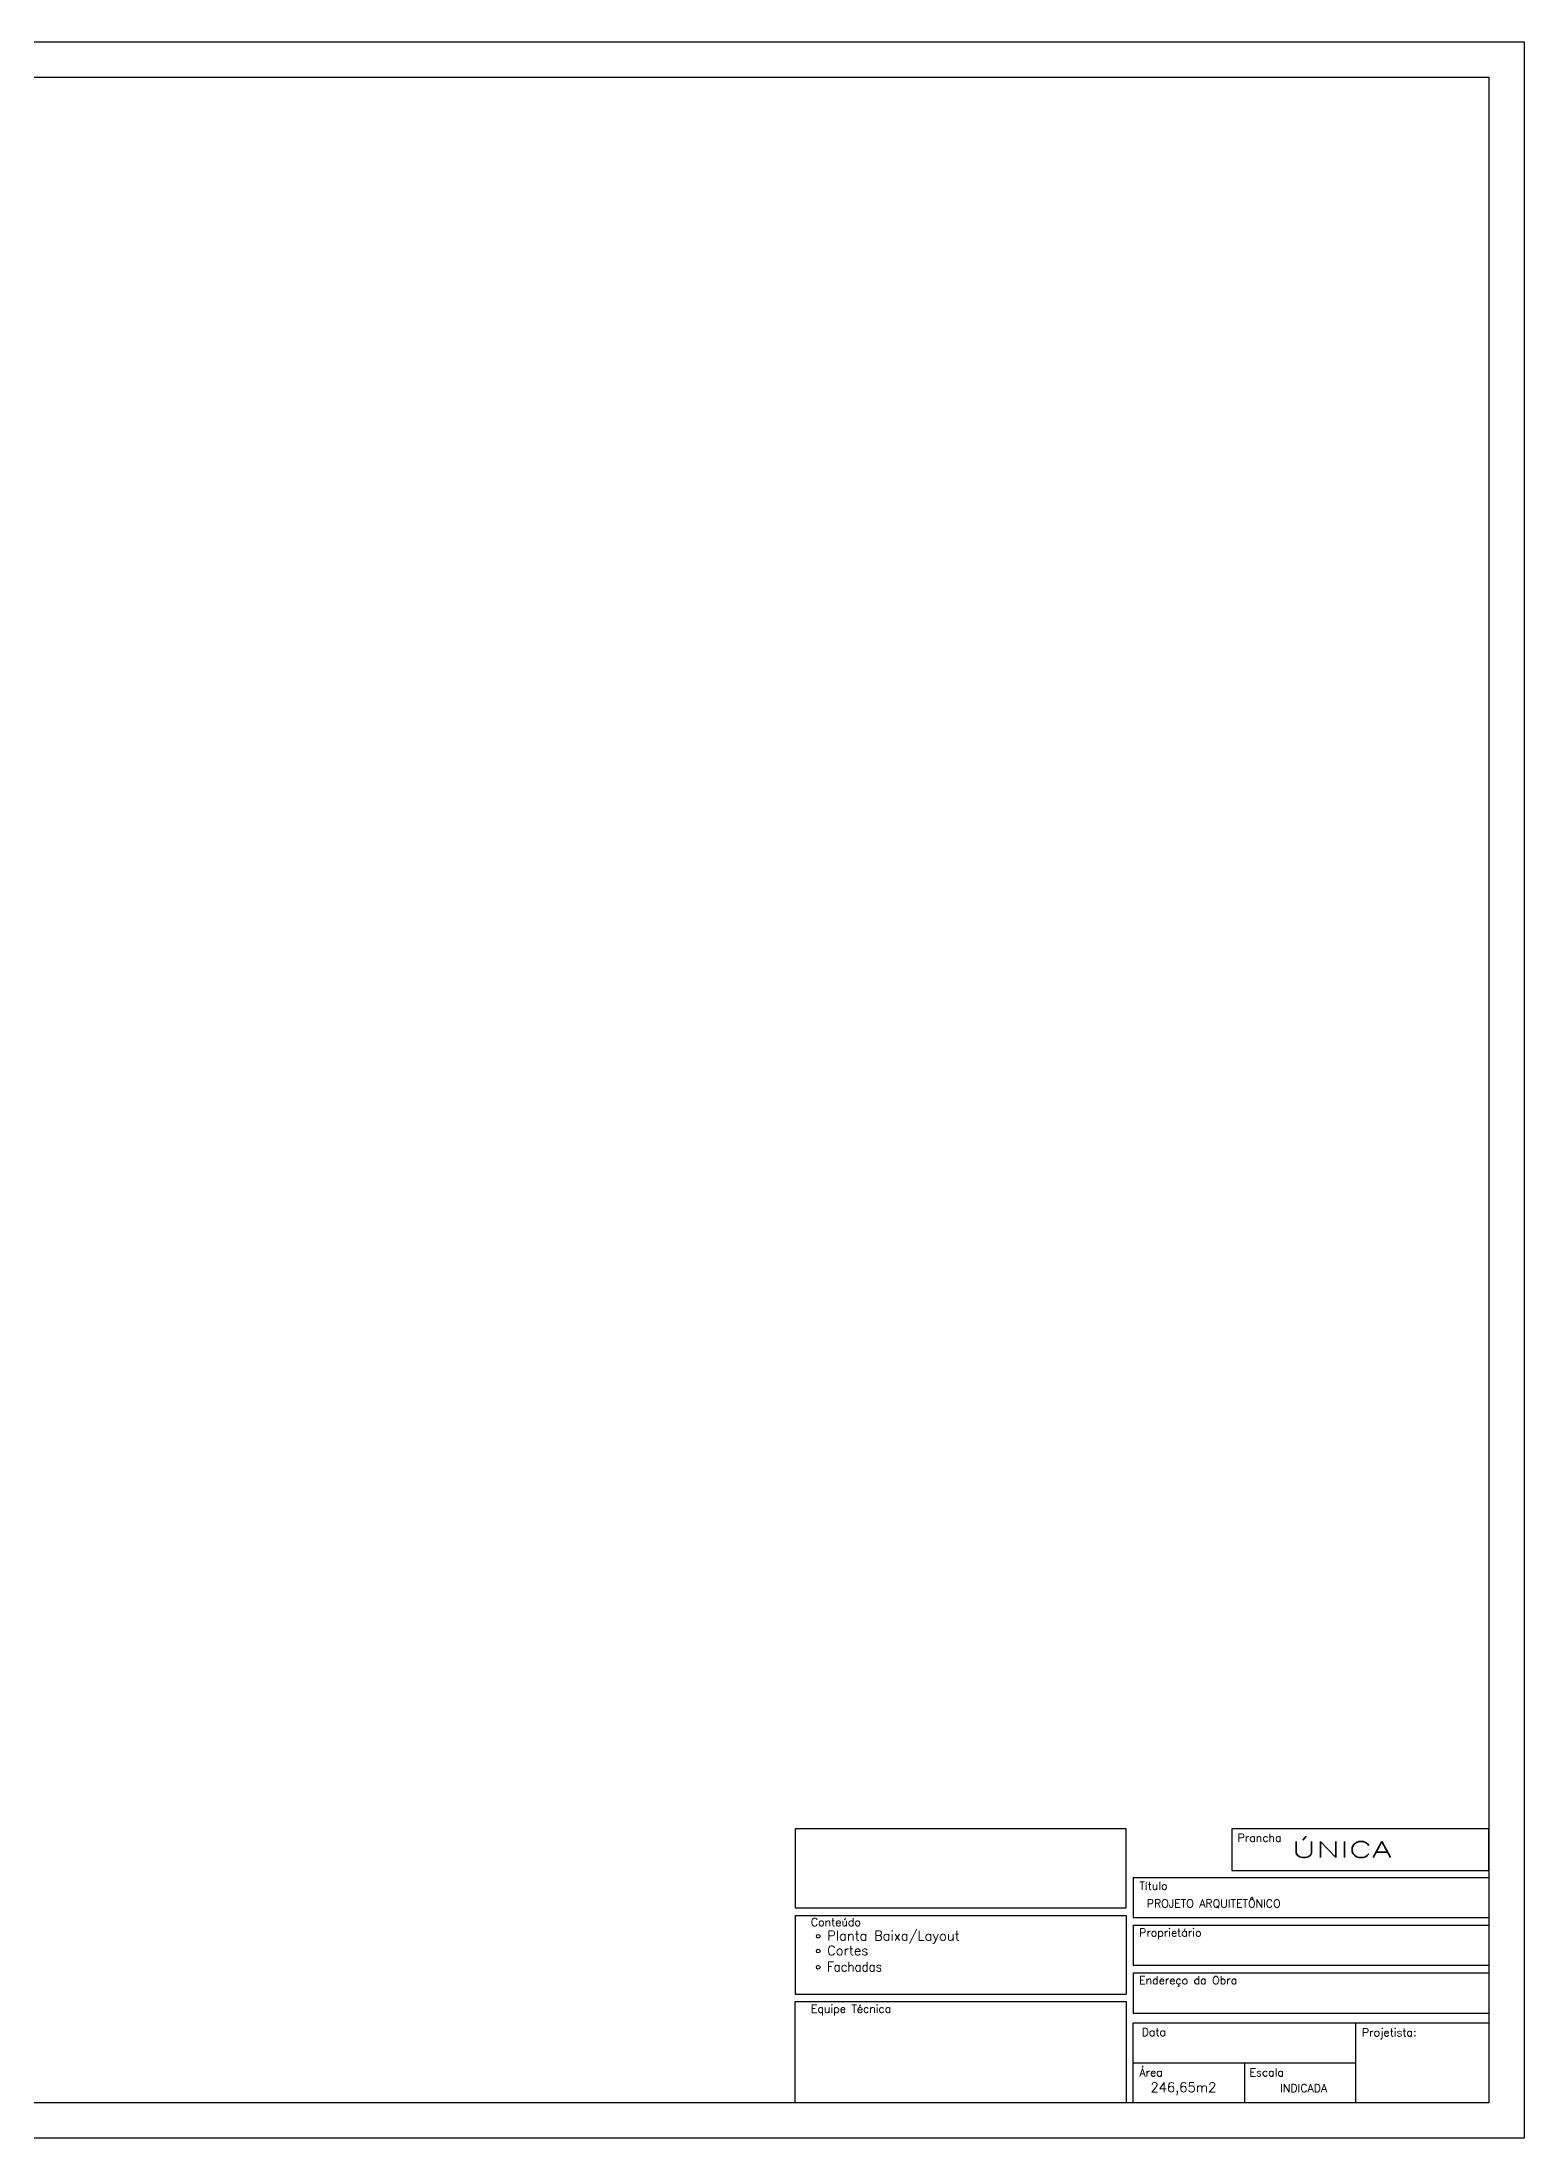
# Model space of a CAD drawing. Header units: millimetres. Extents: x 1185.4 to 1269.4, y 957.3 to 1016.7.
# Drawn here: x 1227.4 to 1269.4, y 957.3 to 1016.7 of the extents above; entities that cross this region are included whole.
import ezdxf

# ---------------------------------------------------------------- set-up
doc = ezdxf.new("R2010")
doc.units = ezdxf.units.MM
for name, color, linetype in [('01', 1, 'Continuous'), ('02', 2, 'Continuous'), ('03', 3, 'Continuous'), ('04', 4, 'Continuous'), ('06', 6, 'Continuous')]:
    doc.layers.add(name, color=color, linetype=linetype)
doc.styles.add('CARIMBO', font='romans.shx', dxfattribs={"height": 0.12})

msp = doc.modelspace()

# ---------------------------------------------------------------- linework, layer by layer
at = {"color": 2}
msp.add_line((1261.442, 959.445), (1261.442, 958.311), dxfattribs=at)
at = {"color": 1}
msp.add_lwpolyline([(1269.368, 1016.711), (1269.368, 957.311), (1185.368, 957.311), (1185.368, 1016.711)], close=True, dxfattribs=at)
at = {"color": 7}
msp.add_lwpolyline([(1187.868, 1015.711), (1268.368, 1015.711), (1268.368, 958.311), (1187.868, 958.311)], dxfattribs=at)
msp.add_lwpolyline([(1258.096, 966.075), (1248.71, 966.075), (1248.71, 963.832), (1258.096, 963.832)], close=True)
at = {"color": 2}
msp.add_lwpolyline([(1248.71, 961.186), (1258.096, 961.186), (1258.096, 958.311), (1248.71, 958.311)], close=True, dxfattribs=at)
at = {"layer": '02'}
for p, q in [((1268.368, 966.048), (1268.368, 964.914)), ((1268.368, 966.048), (1268.368, 963.561)), ((1258.291, 964.695), (1268.368, 964.695)), ((1258.291, 964.695), (1258.291, 963.561)), ((1268.368, 964.695), (1268.368, 963.561)), ((1248.71, 963.622), (1248.71, 961.385)), ((1248.71, 963.622), (1258.096, 963.622)), ((1258.096, 963.622), (1258.096, 961.385)), ((1258.291, 963.561), (1268.368, 963.561)), ((1258.291, 963.342), (1268.368, 963.342)), ((1258.291, 963.342), (1258.291, 962.208)), ((1268.368, 963.342), (1268.368, 962.208)), ((1258.291, 962.208), (1268.368, 962.208)), ((1258.291, 961.989), (1268.368, 961.989)), ((1258.291, 961.989), (1258.291, 960.855)), ((1268.368, 961.989), (1268.368, 960.855)), ((1248.71, 961.385), (1258.096, 961.385)), ((1258.291, 960.855), (1268.368, 960.855)), ((1258.291, 958.311), (1258.291, 960.579)), ((1264.593, 960.579), (1264.593, 958.311)), ((1258.291, 959.445), (1264.593, 959.445))]:
    msp.add_line(p, q, dxfattribs=at)
at = {"layer": '04', "color": 2, "linetype": 'Continuous'}
msp.add_line((1258.291, 960.579), (1268.368, 960.579), dxfattribs=at)
at = {"layer": '04', "color": 1}
for centre in [(1249.366, 963.031), (1249.366, 962.609), (1249.366, 962.151)]:
    msp.add_circle(centre, 0.0519, dxfattribs=at)
at = {"layer": '06'}
msp.add_lwpolyline([(1261.089, 966.075), (1261.089, 964.898), (1268.368, 964.898), (1268.368, 966.075)], close=True, dxfattribs=at)

# ---------------------------------------------------------------- texts
at = {"layer": '01', "style": 'CARIMBO'}
for s, p in [('Título', (1258.469, 964.347)), ('Conteúdo', (1249.159, 963.319)), ('Proprietário', (1258.459, 963.021)), ('Endereço da Obra', (1258.459, 961.668)), ('Equipe Técnica', (1249.159, 960.863)), ('Data', (1258.533, 960.203)), ('Projetista:', (1264.773, 960.194)), ('Área', (1258.469, 959.06)), ('Escala', (1261.591, 959.06))]:
    msp.add_text(s, height=0.2268, dxfattribs=at).set_placement(p)
at = {"layer": '02', "style": 'CARIMBO'}
for s, height, p in [('PROJETO ARQUITETÔNICO', 0.2268, (1258.677, 963.845)), ('Planta Baixa/Layout', 0.27216, (1249.618, 962.911)), ('Cortes', 0.2722, (1249.618, 962.49)), ('246,65m2', 0.2722, (1258.781, 958.614)), ('INDICADA', 0.2268, (1262.455, 958.614))]:
    msp.add_text(s, height=height, dxfattribs=at).set_placement(p)
at = {"layer": '02', "style": 'CARIMBO', "width": 0.9}
msp.add_text('Fachadas', height=0.2722, dxfattribs=at).set_placement((1249.618, 962.031))
at = {"layer": '03', "color": 3, "style": 'CARIMBO'}
msp.add_text('Prancha', height=0.2268, dxfattribs=at).set_placement((1261.251, 965.707))
at = {"layer": '06', "style": 'CARIMBO', "width": 1.6}
msp.add_text('ÚNICA', height=0.4536, dxfattribs=at).set_placement((1262.788, 965.259))

doc.saveas('drawing.dxf')
